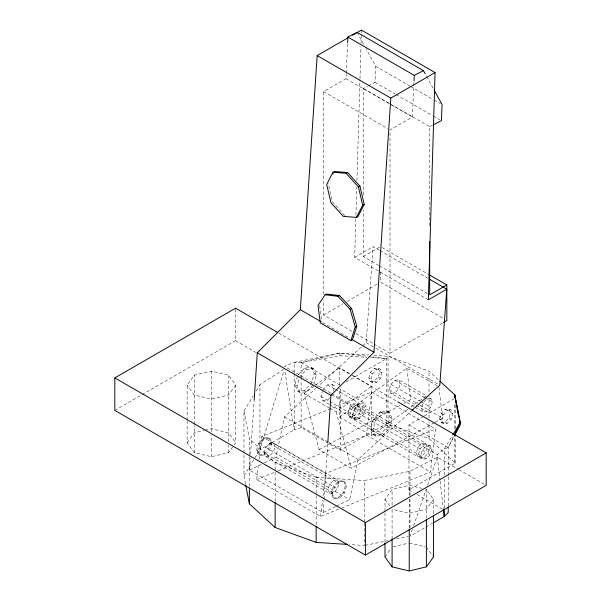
<?xml version="1.0" encoding="UTF-8"?>
<svg xmlns="http://www.w3.org/2000/svg" width="601" height="601" viewBox="0 0 601 601"><rect width="100%" height="100%" fill="white"/><g stroke="black" fill="none" stroke-linecap="round" stroke-linejoin="round"><path stroke-width="0.45" stroke-dasharray="3 2.25" d="M187.144 420.422L187.144 385.106L194.251 375.204L211.394 371.102L228.545 375.204L235.645 385.106L235.645 442.727L228.545 452.621L211.394 456.722L194.251 452.621L187.144 442.727L187.144 421.346M194.251 452.621L194.251 425.388M194.251 424.456L194.251 375.204M211.394 456.722L211.394 435.349M211.394 431.631L211.394 371.102M228.545 452.621L228.545 445.191M228.545 441.472L228.545 375.204M114.814 410.4L235.577 340.684L235.577 308.193M245.531 484.113L243.961 476.052L243.961 453.77M243.961 452.838L243.961 411.069L253.171 395.871M249.385 486.194L249.385 456.49M249.385 455.558L249.385 438.85L243.961 411.069M283.68 369.39L259.955 384.678L259.955 449.661L243.961 476.052M275.145 501.512L275.145 462.522L249.385 438.85M294.197 373.627L294.197 429.888L259.955 449.661L283.897 370.689M294.197 372.688L294.197 362.373L339.903 353.133L368.593 355.003M423.585 416.418L408.965 424.862L408.965 489.845L455.257 463.116L429.024 438.662L386.668 423.517L340.384 450.247L301.124 427.581L301.124 379.306M301.124 378.375L301.124 362.598L339.903 353.133L368.33 356.416M316.149 524.741L316.149 477.397L275.145 462.522M351.953 331.339L323.616 314.977L323.616 299.959M323.616 294.332L323.616 91.6L345.988 78.686L346.199 74.058M407.869 409.258L371.561 435.65L339.467 417.124L339.467 389.163M339.467 385.429L339.467 367.722L350.699 374.213M340.384 450.247L340.384 388.043M378.683 265.417L363.297 256.529L363.297 209.817M363.297 194.867L363.297 88.355L367.466 86.213M364.266 523.231L364.266 545.513L349.466 544.544M364.266 522.299L364.266 480.53L409.98 471.297L437.318 457.151L458.142 469.178M371.561 435.65L371.561 386.255L351.502 374.671M380.448 271.885L380.448 282.17L443.598 318.628M384.993 542.079L384.993 512.337M384.993 511.413L384.993 499.326L392.092 489.432L409.243 485.33L421.879 488.35M386.668 423.517L386.668 358.534L388.021 356.265L429.024 371.14L438.52 379.862M388.021 423.788L388.021 356.265L373.221 355.304M373.814 343.96L390.004 353.305L390.004 129.929L412.376 117.015L413.773 86.484M392.092 538.969L392.092 508.949M392.092 505.231L392.092 489.432M409.243 528.196L409.243 499.266M409.243 495.555L409.243 485.33M409.98 527.918L409.98 499.146M409.98 495.427L409.98 471.297M426.387 518.52L426.387 489.432L433.494 499.326L433.494 514.201M429.024 438.662L429.024 421.782M429.024 418.033L429.024 396.465M429.024 391.769L429.024 371.14M429.685 225.721L429.685 126.683L390.019 103.785M444.222 508.063L444.222 478.997M444.222 475.241L444.222 448.985L452.944 434.591M448.226 506.004L448.226 476.3M448.226 475.376L448.226 447.52L453.823 435.89M454.792 462.334L454.792 436.078M454.792 428.573L454.792 403.256M455.257 463.116L455.257 436.198M455.257 428.768L455.257 403.707M428.31 299.846L354.665 257.326L355.807 218.982M355.912 215.241L356.746 187.181M356.941 180.631L359.946 79.617M359.976 78.686L360.916 46.886M361.028 43.144L361.306 33.791M361.336 32.852L361.419 30.05M346.244 73.134L347.596 43.527M368.3 85.785L374.971 82.352L375.708 66.29L365.949 48.501M413.819 85.56L413.991 81.856M335.583 506.545L323.165 512.57L249.52 470.057L250.324 457.962M250.572 454.243L254.088 401.22M323.165 512.57L323.969 500.483M324.029 499.551L327.793 442.809M362.688 345.785L366.152 342.638L373.116 246.673L379.178 250.174M338.731 509.145L320.573 516.507L256.597 479.568L258.58 463.093M259.023 459.434L261.773 436.544L371.621 392.04L435.597 428.979L430.421 472.003L342.194 507.747M320.573 516.507L322.549 500.024M322.992 496.366L325.742 473.475L435.597 428.979M278.225 470.808L366.452 435.071L371.621 392.04M264.425 462.823L276.017 457.196L284.446 416.876L315.6 388.569M336.41 506.14L349.662 499.709L358.083 459.397L411.407 410.949M256.507 450.367L258.58 443.365L263.606 438.061L268.624 437.566L269.729 438.204L271.802 442.802L269.729 449.796L264.703 455.1L259.685 455.596L258.58 454.965L256.507 450.367L257.604 450.998L259.685 455.596M257.604 450.998L259.685 443.996L264.703 438.7L269.729 438.204M264.042 452.861L265.657 447.445L269.541 443.343L273.425 442.96L337.394 479.891L339.009 483.452L337.394 488.868L333.51 492.97L329.626 493.353L265.657 456.422L264.042 452.861L333.51 492.97M268.624 437.566L270.705 442.163L268.624 449.165L263.606 454.461L258.58 454.965M312.956 385.151L306.735 391.717L299.899 392.393L297.698 391.123L294.866 384.858L297.442 376.196M299.899 392.393L297.059 386.127L299.899 376.594L306.735 369.375L313.572 368.698L316.411 374.964L313.835 383.626M298.321 374.671L304.534 368.105L311.378 367.429L314.21 373.694L311.378 383.228L304.534 390.447L297.698 391.123M329.265 404.323L322.85 400.619L320.911 396.344L322.361 391.469M333.382 391.168L334.103 388.734L332.173 384.46L327.507 384.925L322.85 389.846M347.731 413.511L349.346 408.094L353.23 403.985L357.114 403.602L359.315 404.871L360.923 408.432L359.315 413.849L355.431 417.95L351.54 418.334L349.346 417.064L347.731 413.511L349.932 414.773L351.54 418.334M349.932 414.773L351.54 409.356L355.431 405.254L359.315 404.871M352.239 416.11L353.854 410.693L357.738 406.592L361.622 406.208L425.591 443.14L427.206 446.693L425.591 452.11L421.707 456.212L417.823 456.602L353.854 419.663L352.239 416.11L421.707 456.212M331.249 493.519L333.33 486.517L338.348 481.213L343.366 480.717L344.471 481.356L346.544 485.954L344.471 492.948L339.445 498.252L334.426 498.747L333.33 498.116L331.249 493.519L332.345 494.15L334.426 498.747M332.345 494.15L334.426 487.156L339.445 481.852L344.471 481.356M368.841 377.969L370.449 372.552L374.333 368.451L378.217 368.067L380.418 369.337L382.026 372.89L380.418 378.307L376.534 382.409L372.643 382.799L370.449 381.53L368.841 377.969L371.035 379.239L372.643 382.799M371.035 379.239L372.643 373.822L376.534 369.72L380.418 369.337M330.069 404.789L354.943 419.145L359.608 418.687L364.266 413.758L366.197 407.26L364.266 402.993L339.392 388.629M333.33 498.116L338.348 497.613L343.366 492.317L345.447 485.315L343.366 480.717M370.449 381.53L374.333 381.139L378.217 377.037L379.832 371.621L378.217 368.067M382.086 411.723L387.217 411.219L389.418 412.489L392.25 418.747L389.418 428.28L382.574 435.5L375.738 436.176L373.537 434.906L370.704 428.648L373.537 419.115L379.133 413.21M375.738 436.176L372.905 429.918L375.738 420.384L381.958 413.819M414.164 406.764L390.89 393.332L389.283 389.771L390.89 384.355L394.774 380.253L398.666 379.87L426.748 396.082M373.537 434.906L380.38 434.23L387.217 427.01L390.049 417.477L387.217 411.219M414.96 407.23L422.984 411.858L426.875 411.475L430.759 407.373L432.367 401.956L430.759 398.395L427.551 396.547M420.129 457.932L424.013 457.549L427.904 453.447L429.512 448.03L427.904 444.47L424.013 444.853L420.129 448.955L418.521 454.371L420.129 457.932L422.33 459.202L426.214 458.818L430.098 454.717L431.706 449.3L430.098 445.739L427.904 444.47M439.624 418.837L441.232 413.42L445.116 409.319L449.007 408.935L451.201 410.205L452.816 413.758L451.201 419.175L447.317 423.277L443.433 423.667L441.232 422.398L439.624 418.837L441.818 420.107L443.433 423.667M441.818 420.107L443.433 414.69L447.317 410.588L451.201 410.205M441.232 422.398L445.116 422.007L449.007 417.905L450.615 412.489L449.007 408.935M412.406 529.241L409.98 536.272L425.11 527.543M413.623 525.725L426.379 488.801M427.596 485.285L437.318 457.151L437.318 454.619L444.222 448.985L448.226 447.52L454.221 436.326M332.826 174.748L334.081 172.314M256.079 391.078L259.955 384.678M187.144 442.727L194.251 432.825L204.175 430.451M235.645 385.106L228.545 395L211.394 399.102L194.251 395L187.144 385.106M384.993 556.947L390.455 549.337M433.494 499.326L426.387 509.227L409.243 513.329L392.092 509.227M329.844 397.697L327.507 400.153L322.85 400.619M316.299 387.938L361.997 346.409M434.425 422.676L351.269 468.194L319.176 449.668L304.091 393.43L314.631 385.774M315.382 385.226L339.467 367.722M329.769 408.259L336.192 411.963L371.561 386.255M339.467 417.124L406.794 368.188L437.28 385.789M410.896 407.057L426.785 395.511M354.665 257.326L373.116 246.673M363.297 256.529L380.448 246.635M323.616 314.977L343.103 303.73M347.16 301.386L377.195 284.048M390.004 353.305L443.583 322.376M346.063 381.981L386.668 358.534L369.247 356.528M424.396 415.952L455.257 398.132M425.906 527.085L432.277 523.403M319.176 449.668L400.679 405.051M403.977 403.248L410.558 399.642L419.385 404.736M435.244 422.225L442.659 418.168L438.888 386.713M429.685 126.683L432.187 125.399M249.52 470.057L261.112 464.43M256.597 479.568L277.361 471.161M301.124 427.581L294.197 429.888L284.739 370.742M205.076 430.233L211.394 428.723L228.545 432.825L235.645 442.727M393.001 546.835L408.342 543.169M365.183 545.325L388.036 540.705M396.262 539.044L408.147 536.648M330.79 393.114L284.446 366.355L294.197 362.373L301.124 362.598L339.903 355.672L367.031 357.332M390.89 393.332L394.774 392.949L398.666 388.847L400.274 383.43L398.666 379.87M364.266 402.993L359.608 403.451L354.943 408.38L353.012 414.878L354.943 419.145M430.759 398.395L426.875 398.786L422.984 402.888L421.376 408.304L422.984 411.858M382.574 413.165L389.418 412.489M349.346 417.064L353.23 416.681L357.114 412.579L358.722 407.162L357.114 403.602M353.854 419.663L357.738 419.28L361.622 415.178L363.229 409.762L361.622 406.208M265.657 456.422L269.541 456.039L273.425 451.937L275.033 446.52L273.425 442.96M425.591 443.14L421.707 443.523L417.823 447.625L416.208 453.041L417.823 456.602M430.098 445.739L426.214 446.122L422.33 450.224L420.715 455.641L422.33 459.202M337.394 479.891L333.51 480.282L329.626 484.383L328.018 489.8L329.626 493.353M370.772 357.565L386.668 358.534M316.149 477.397L364.266 480.53M409.243 542.951L425.485 546.835M375.708 66.29L409.709 85.92M410.521 86.386L433.186 99.481M433.997 99.946L440.473 103.688M374.971 82.352L395.21 94.034M396.021 94.507L432.45 115.542M433.261 116.008L439.737 119.749M363.297 88.355L389.208 103.312M345.988 78.686L390.515 104.394M391.326 104.859L412.376 117.015M323.616 91.6L387.577 128.524M382.063 247.567L428.212 274.214M379.982 250.64L427.754 278.218M379.494 265.882L427.258 293.461M356.002 333.675L373.003 343.494M366.152 342.638L375.054 347.776M375.865 348.242L439.797 385.151M322.647 322.594L349.219 337.935M374.333 368.451L376.534 369.72M379.832 371.621L382.026 372.89M394.774 380.253L424.464 397.396M425.147 397.787L432.367 401.956M445.116 409.319L447.317 410.588M450.615 412.489L452.816 413.758M370.449 372.552L372.643 373.822M378.217 377.037L380.418 378.307M390.89 384.355L420.324 401.348M421.128 401.814L430.759 407.373M441.232 413.42L443.433 414.69M449.007 417.905L451.201 419.175M420.189 405.202L442.659 418.168M374.333 381.139L376.534 382.409M389.283 389.771L415.757 405.059M416.44 405.457L426.875 411.475M445.116 422.007L447.317 423.277M278.563 333.007L351.555 375.144M352.366 375.617L397.779 401.836M311.378 367.429L313.572 368.698M301.124 362.598L339.58 384.798M408.965 424.862L448.226 447.52M304.534 368.105L306.735 369.375M314.21 373.694L316.411 374.964M390.049 417.477L392.25 418.747M332.173 384.46L336.184 386.781M327.507 384.925L334.734 389.095M335.531 389.553L366.197 407.26M353.23 403.985L355.431 405.254M357.738 406.592L427.206 446.693M429.512 448.03L431.706 449.3M331.609 393.587L437.318 454.619M331.669 394.94L364.266 413.758M373.537 419.115L375.738 420.384M387.217 427.01L389.418 428.28M235.577 340.684L256.402 352.704M458.946 469.644L486.186 485.368M349.346 408.094L351.54 409.356M353.854 410.693L425.591 452.11M427.904 453.447L430.098 454.717M320.911 396.344L329.115 401.077M329.739 401.445L359.608 418.687M424.013 457.549L426.214 458.818M294.866 384.858L297.059 386.127M304.534 390.447L306.735 391.717M370.704 428.648L372.905 429.918M380.38 434.23L382.574 435.5M304.091 393.43L328.965 407.794M366.452 435.071L430.421 472.003M284.446 416.876L328.146 442.111M328.95 442.576L358.083 459.397M408.965 489.845L413.773 492.617M416.981 494.465L442.614 509.265M261.773 436.544L325.742 473.475M263.606 438.061L264.703 438.7M270.705 442.163L271.802 442.802M338.348 481.213L339.445 481.852M345.447 485.315L346.544 485.954M269.541 443.343L339.009 483.452M258.58 443.365L259.685 443.996M265.657 447.445L337.394 488.868M343.366 492.317L344.471 492.948M276.017 457.196L349.662 499.709M263.606 454.461L264.703 455.1M338.348 497.613L339.445 498.252M344.786 215.616L332.481 201.966L328.214 183.688M426.387 547.053L432.945 556.188M384.993 499.326L390.455 506.943M426.575 76.319L433.667 89.256M357.077 32.326L363.733 44.459M336.192 411.963L351.269 468.194M319.657 305.624L321.843 322.128M406.794 368.188L410.558 399.642M437.318 457.151L440.015 480.342M440.12 481.266L443.245 508.161M339.903 353.133L339.903 355.672"/><path stroke-width="0.9" d="M277.752 332.541L235.577 308.193L114.814 377.909L114.814 410.4L365.423 555.084L486.186 485.368L486.186 452.876L397.779 401.836M347.611 544.423L316.149 542.38L275.145 527.505L249.385 503.833L249.385 488.05M275.145 527.505L275.145 502.444M316.149 542.38L316.149 526.596M365.423 555.084L365.423 522.592L486.186 452.876M384.993 543.011L384.993 556.947L392.092 566.848L409.243 570.95L426.387 566.848L433.494 556.947L433.494 515.125M392.092 566.848L392.092 538.969M409.243 570.95L409.243 529.128M426.387 566.848L426.387 519.452M429.685 241.61L429.685 294.858L446.836 284.964L446.836 320.498L443.583 322.376M444.222 509.002L444.222 516.507L433.073 522.945M448.226 506.936L448.226 512.503L444.222 516.507L443.358 509.085M352.569 35.158L361.419 30.05L435.064 72.571L428.31 299.846L446.761 289.194L429.369 279.149M347.641 42.603L347.896 37.052L357.077 32.326L423.465 70.655L425.238 73.893M414.029 80.932L414.284 75.38L423.465 70.655M254.148 400.289L257.288 352.847L300.32 309.703L317.163 55.6L348.542 37.48M327.793 442.809L330.933 395.368L373.965 352.224L390.808 98.121L435.064 72.571M446.761 289.194L439.797 385.151L412.098 410.318M350.909 340.542L355.266 326.967L350.067 309.207L337.957 296.293L325.088 294.783L318.004 305.451L320.31 322.872L350.909 340.542L352.441 339.798L356.799 326.223L351.6 308.463L339.49 295.549L326.621 294.039L325.088 294.783M454.221 435.056L460.216 422.593L454.792 394.812L439.872 381.109M332.962 172.247L326.681 184.432L330.948 202.71L343.254 216.36L356.401 217.404L357.933 216.66L364.214 204.468L359.954 186.197L347.641 172.54L334.494 171.495L332.962 172.247L346.108 173.283L347.641 172.54M356.401 217.404L362.681 205.211L364.214 204.468M454.649 435.53L460.216 425.132L460.216 422.593L455.257 398.132L456.745 406.238M452.944 434.591L460.216 422.593M379.133 413.21L380.38 411.895L382.574 413.165M433.02 124.97L441.359 120.681L442.096 104.619L434.11 90.06M346.108 173.283L358.414 186.941L359.954 186.197M337.957 296.293L339.49 295.549M350.067 309.207L351.6 308.463M355.266 326.967L356.799 326.223M347.896 37.052L414.284 75.38M317.163 55.6L390.808 98.121M429.024 274.68L446.836 284.964M300.32 309.703L320.25 321.204M352.441 339.798L373.965 352.224M257.288 352.847L330.933 395.368M114.814 377.909L365.423 522.592M358.414 186.941L362.681 205.211M245.711 485.015L249.385 503.833M457.076 408.034L457.406 409.837M457.737 411.632L458.563 416.132M459.389 420.632L459.72 422.435M455.137 397.306L454.792 394.812L454.792 397.629"/></g></svg>
